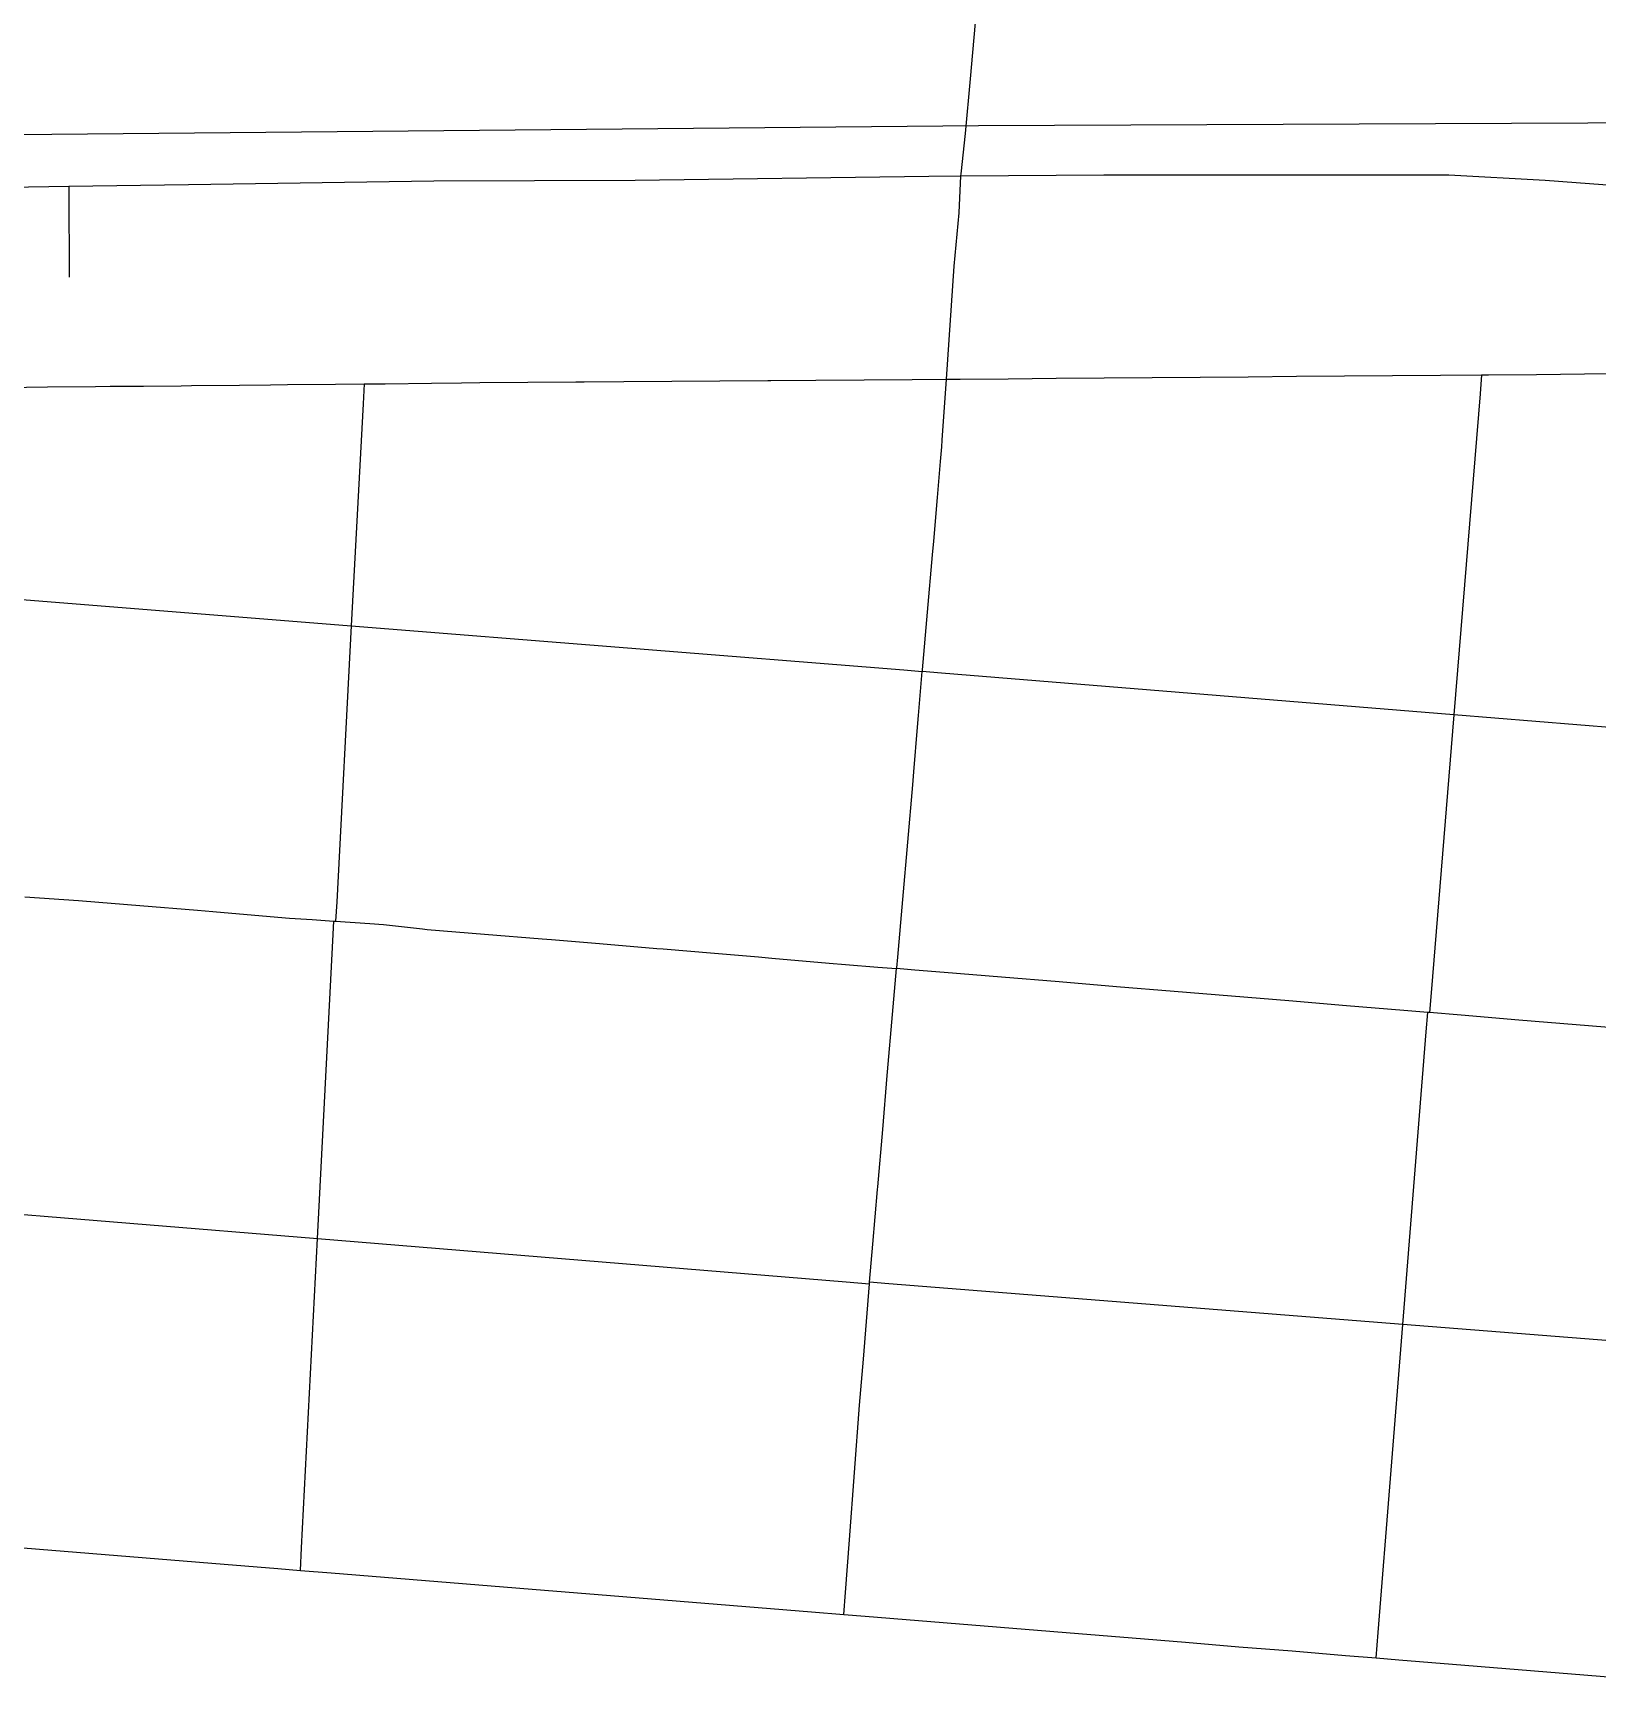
# Model space of a CAD drawing. Header units: inches. Extents: x 170101 to 178921, y 438267 to 453456.
# Drawn here: x 174440 to 175254, y 446377 to 447232 of the extents above; entities that cross this region are included whole.
import ezdxf

# ---------------------------------------------------------------- set-up
doc = ezdxf.new("R2010")
doc.units = ezdxf.units.IN
doc.header["$MEASUREMENT"] = 0

msp = doc.modelspace()

# ---------------------------------------------------------------- linework, layer by layer
for points in [[(174924.9, 447179.76), (174927.47, 447208.24), (174933.78, 447278.75)], [(172519.34, 447155.61), (172519.35, 447155.61), (172575.4, 447157), (172711.61, 447160.39), (172814.26, 447162.94), (173005.47, 447167.69), (173542.58, 447171.58), (173930.11, 447174.5), (174931.62, 447183.9), (175446.77, 447186.27), (177068.2, 447195.14), (177754.14, 447203.4), (178032.56, 447204.74), (178575.49, 447207.35), (178809.29, 447205.7), (178811.99, 447205.68), (178812, 447205.68)], [(174861.59, 446409.27), (174862.44, 446420.64), (174864.48, 446448.16), (174869.78, 446518.1), (174871.72, 446542.1), (174874.89, 446581.29), (174874.95, 446581.98), (174874.96, 446582.11), (174876.68, 446601.88), (174879.15, 446630.41), (174879.26, 446631.75), (174881.79, 446661.66), (174884.15, 446689.72), (174884.31, 446691.57), (174886.95, 446721.44), (174889.04, 446745.3), (174889.06, 446745.47), (174889.07, 446745.69), (174889.57, 446751.32), (174892.18, 446781.19), (174894.81, 446811.1), (174897.41, 446840.97), (174897.99, 446847.66), (174899.91, 446870.88), (174900.41, 446876.97), (174902.38, 446899.8), (174902.43, 446900.38), (174902.46, 446900.75), (174905.09, 446930.66), (174907.71, 446960.53), (174908.33, 446967.72), (174910.26, 446990.44), (174911.85, 447009.13), (174912.5, 447016.75), (174912.8, 447020.31), (174914.99, 447051.96), (174919.04, 447110.69), (174921.59, 447138.44), (174922.49, 447157.77), (174922.54, 447158.85), (174924.9, 447179.76)], [(174426.92, 447151.92), (174458.26, 447152.37), (174520.56, 447153.27), (174648.15, 447155.12), (174752.88, 447155.46), (174905.85, 447157.65), (174922.49, 447157.77), (174996.79, 447158.32), (175176.33, 447158.32), (175226.59, 447155.47), (175265.76, 447152.61)], [(174458.26, 447152.37), (174458.26, 447150.2), (174458.42, 447105.03)], [(174425.35, 447047.65), (174447.07, 447047.89), (174472.07, 447048.18), (174479.68, 447048.27), (174497.07, 447048.4), (174516.74, 447048.55), (174522.07, 447048.61), (174547.07, 447048.9), (174563.16, 447049.08), (174572.05, 447049.15), (174597.05, 447049.37), (174611.94, 447049.5), (174622.07, 447049.59), (174622.8, 447049.59), (174647.05, 447049.9), (174662.6, 447050.12), (174672.05, 447050.18), (174697.05, 447050.37), (174722.07, 447050.55), (174726.35, 447050.59), (174747.05, 447050.71), (174772.05, 447050.87), (174797.05, 447051.02), (174822.05, 447051.21), (174823.58, 447051.21), (174847.05, 447051.4), (174872.05, 447051.62), (174897.05, 447051.81), (174914.99, 447051.96), (174922.05, 447052.03), (174947.05, 447052.22), (174972.05, 447052.43), (174997.05, 447052.62), (175022.04, 447052.84), (175047.03, 447053.03), (175072.03, 447053.25), (175097.03, 447053.44), (175122.03, 447053.66), (175147.03, 447053.84), (175172.03, 447054.06), (175193.43, 447054.22), (175197.03, 447054.25), (175222.03, 447054.47), (175247.03, 447054.66), (175272.03, 447054.88)], [(175193.43, 447054.22), (175192.62, 447044.25), (175179.01, 446877.28), (175167.23, 446732.65), (175166.39, 446722.38)], [(174611.94, 447049.5), (174611.39, 447039.15), (174605.25, 446923.59), (174597.63, 446780.05), (174597.09, 446769.94)], [(174403.22, 446939.68), (174416.37, 446938.64), (174605.25, 446923.59), (174892.79, 446900.68), (174902.38, 446899.8)], [(175412.12, 446858.3), (175392.3, 446859.91), (175179.01, 446877.28), (174912.46, 446898.98), (174902.38, 446899.8)], [(174435.42, 446782.65), (174463.34, 446780.77), (174465.34, 446780.62), (174495.25, 446778.12), (174525.14, 446775.65), (174533.25, 446774.96), (174555.03, 446773.12), (174573.11, 446771.59), (174584.93, 446770.77), (174596.17, 446770.01), (174596.34, 446769.99), (174597.09, 446769.94), (174614.87, 446768.74), (174621.95, 446768.28), (174642.31, 446765.9), (174644.71, 446765.71), (174674.6, 446763.25), (174704.51, 446760.81), (174709.4, 446760.4), (174734.4, 446758.31), (174764.29, 446755.78), (174767.56, 446755.5), (174794.2, 446753.28), (174817.2, 446751.34), (174824.09, 446750.75), (174853.98, 446748.18), (174862.4, 446747.47), (174879.26, 446746.09), (174889.04, 446745.3)], [(174578.72, 446432.17), (174579.33, 446443.9), (174587.64, 446604.83), (174595.64, 446759.78), (174596.17, 446770.01)], [(175400.59, 446703.18), (175381.16, 446704.68), (175362.24, 446706.13), (175332.33, 446708.63), (175302.44, 446711.1), (175272.54, 446713.6), (175242.65, 446716.07), (175212.74, 446718.53), (175182.85, 446721), (175166.39, 446722.38), (175165.98, 446722.41), (175165.41, 446722.46), (175152.96, 446723.5), (175123.05, 446725.97), (175093.16, 446728.47), (175063.26, 446730.94), (175033.37, 446733.41), (175003.46, 446735.87), (174973.57, 446738.34), (174943.66, 446740.81), (174913.77, 446743.28), (174898.57, 446744.53), (174889.04, 446745.3)], [(175138.52, 446386.7), (175139.58, 446399.91), (175152.41, 446560.2), (175164.6, 446712.36), (175165.41, 446722.46)], [(174378.94, 446621.93), (174392.2, 446620.85), (174587.64, 446604.83), (174862.78, 446582.28), (174874.89, 446581.29)], [(175388.56, 446541.55), (175370.42, 446542.98), (175152.41, 446560.2), (174884.92, 446581.33), (174874.96, 446582.11)], [(174427.97, 446444.37), (174455.77, 446442.12), (174483.55, 446439.88), (174511.34, 446437.63), (174539.13, 446435.38), (174566.92, 446433.13), (174578.72, 446432.17), (174594.7, 446430.88), (174622.48, 446428.63), (174650.28, 446426.38), (174678.06, 446424.13), (174705.86, 446421.88), (174733.64, 446419.63), (174761.42, 446417.38), (174789.22, 446415.13), (174817.01, 446412.88), (174844.8, 446410.63), (174861.59, 446409.27), (174872.59, 446408.38), (174900.37, 446406.13), (174928.16, 446403.85), (174955.95, 446401.57), (174983.73, 446399.32), (175011.53, 446397.04), (175039.3, 446394.79), (175067.09, 446392.51), (175094.87, 446390.26), (175122.67, 446387.98), (175138.52, 446386.7), (175150.45, 446385.73), (175178.23, 446383.45), (175206.03, 446381.2), (175233.81, 446378.92), (175261.6, 446376.67)]]:
    msp.add_lwpolyline(points)

doc.saveas('drawing.dxf')
